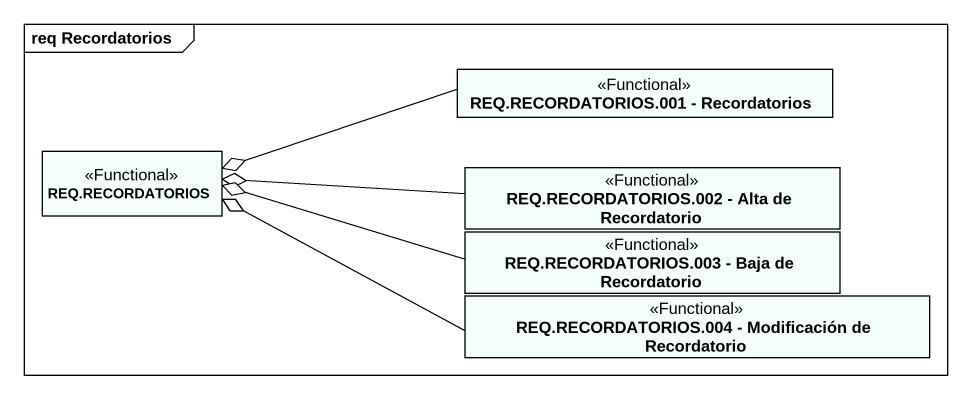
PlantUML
@startuml
mainframe req Recordatorios
hide circle
hide empty members
class "REQ.RECORDATORIOS.001 - Recordatorios" as REQ_RECORDATORIOS_001 <<Functional>> #F5FFFA
class "REQ.RECORDATORIOS" as REQ_RECORDATORIOS <<Functional>> #F5FFFA
class "REQ.RECORDATORIOS.002 - Alta de Recordatorio" as REQ_RECORDATORIOS_002_Alta <<Functional>> #F5FFFA
class "REQ.RECORDATORIOS.003 - Baja de Recordatorio" as REQ_RECORDATORIOS_003_Baja <<Functional>> #F5FFFA
class "REQ.RECORDATORIOS.004 - Modificación de Recordatorio" as REQ_RECORDATORIOS_004 <<Functional>> #F5FFFA
REQ_RECORDATORIOS_001 -left-o REQ_RECORDATORIOS
REQ_RECORDATORIOS_002_Alta -left-o REQ_RECORDATORIOS
REQ_RECORDATORIOS_003_Baja -left-o REQ_RECORDATORIOS
REQ_RECORDATORIOS_004 -left-o REQ_RECORDATORIOS
@enduml
